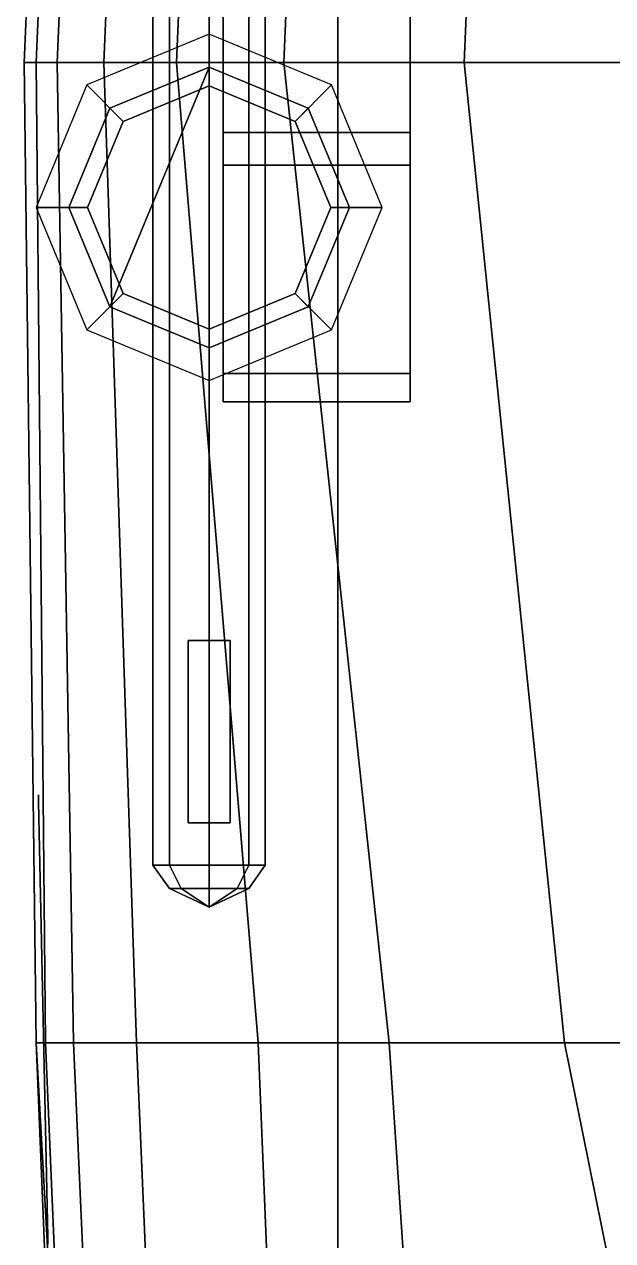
# Model space of a CAD drawing. Header units: millimetres. Extents: x -4.4 to 4.4, y -34.7 to 40.8.
# Drawn here: x -4.35 to -1.83, y -10.36 to -5.16 of the extents above; entities that cross this region are included whole.
import ezdxf

# ---------------------------------------------------------------- set-up
doc = ezdxf.new("R2010")
doc.units = ezdxf.units.MM
doc.layers.add('railings', color=6, linetype='Continuous')
doc.layers.add('turret', color=2, linetype='Continuous')

msp = doc.modelspace()

# ---------------------------------------------------------------- linework, layer by layer
for points in [[(-4.18, -2.51, 2.09), (-4.23, -2.51, 1.13), (-4.35, -5.32, 1.13), (-4.3, -5.32, 2.09)], [(-4.23, -2.51, -0.33), (-4.09, -2.51, -0.92), (-4.21, -5.32, -0.92), (-4.35, -5.32, -0.33)], [(-4.23, -2.51, 1.13), (-4.23, -2.51, -0.33), (-4.35, -5.32, -0.33), (-4.35, -5.32, 1.13)], [(-3, -2.51, 2.16), (-4.18, -2.51, 2.09), (-4.3, -5.32, 2.09), (-3.01, -5.32, 2.16)], [(-4.09, -2.51, -0.92), (-3.89, -2.51, -1.33), (-4.01, -5.32, -1.33), (-4.21, -5.32, -0.92)], [(-3.89, -2.51, -1.33), (-3.58, -2.51, -1.67), (-3.7, -5.32, -1.67), (-4.01, -5.32, -1.33)], [(-3.58, -2.51, -1.67), (-3.12, -2.51, -1.97), (-3.24, -5.32, -1.97), (-3.7, -5.32, -1.67)], [(-3.12, -2.51, -1.97), (-2.35, -2.51, -2.19), (-2.47, -5.32, -2.19), (-3.24, -5.32, -1.97)], [(-1.58, -2.51, 2.22), (-3, -2.51, 2.16), (-3.01, -5.32, 2.16), (-1.09, -5.32, 2.26)], [(-2.35, -2.51, -2.19), (-1.17, -2.51, -2.41), (-1.29, -5.32, -2.41), (-2.47, -5.32, -2.19)], [(-4.35, -5.32, -0.33), (-4.21, -5.32, -0.92), (-4.14, -9.51, -0.73), (-4.3, -9.51, -0.02)], [(-4.3, -5.32, 2.09), (-4.35, -5.32, 1.13), (-4.3, -9.51, 1.13), (-4.26, -9.51, 2.09)], [(-4.35, -5.32, 1.13), (-4.35, -5.32, -0.33), (-4.3, -9.51, -0.02), (-4.3, -9.51, 1.13)], [(-3.01, -5.32, 2.16), (-4.3, -5.32, 2.09), (-4.26, -9.51, 2.09), (-3.01, -9.51, 2.16)], [(-4.21, -5.32, -0.92), (-4.01, -5.32, -1.33), (-3.87, -9.51, -1.23), (-4.14, -9.51, -0.73)], [(-4.01, -5.32, -1.33), (-3.7, -5.32, -1.67), (-3.35, -9.51, -1.67), (-3.87, -9.51, -1.23)], [(-3.7, -5.32, -1.67), (-3.24, -5.32, -1.97), (-2.79, -9.51, -1.97), (-3.35, -9.51, -1.67)], [(-3.24, -5.32, -1.97), (-2.47, -5.32, -2.19), (-2.04, -9.51, -2.19), (-2.79, -9.51, -1.97)], [(-1.09, -5.32, 2.26), (-3.01, -5.32, 2.16), (-3.01, -9.51, 2.16), (-0.68, -9.51, 2.26)], [(-2.47, -5.32, -2.19), (-1.29, -5.32, -2.41), (-0.91, -9.51, -2.41), (-2.04, -9.51, -2.19)], [(-4.26, -9.51, 2.09), (-4.3, -9.51, 1.13), (-4.08, -14.9, 1.13), (-4.03, -14.9, 2.07)], [(-4.3, -9.51, 1.13), (-4.3, -9.51, -0.02), (-4, -14.9, 0.41), (-4.08, -14.9, 1.13)], [(-4.3, -9.51, -0.02), (-4.14, -9.51, -0.73), (-3.9, -14.9, 0.01), (-4, -14.9, 0.41)], [(-3.01, -9.51, 2.16), (-4.26, -9.51, 2.09), (-4.03, -14.9, 2.07), (-3.01, -14.9, 2.13)], [(-4.14, -9.51, -0.73), (-3.87, -9.51, -1.23), (-3.64, -14.9, -0.49), (-3.9, -14.9, 0.01)], [(-3.87, -9.51, -1.23), (-3.35, -9.51, -1.67), (-3.13, -14.9, -1.04), (-3.64, -14.9, -0.49)], [(-3.35, -9.51, -1.67), (-2.79, -9.51, -1.97), (-2.43, -14.9, -1.51), (-3.13, -14.9, -1.04)], [(-0.68, -9.51, 2.26), (-3.01, -9.51, 2.16), (-3.01, -14.9, 2.13), (-0.68, -14.9, 2.2)], [(-2.79, -9.51, -1.97), (-2.04, -9.51, -2.19), (-0.95, -14.9, -2.19), (-2.43, -14.9, -1.51)], [(-2.04, -9.51, -2.19), (-0.91, -9.51, -2.41), (-0.41, -14.9, -2.41), (-0.95, -14.9, -2.19)]]:
    msp.add_3dface(points)
at = {"layer": 'railings'}
for points in [[(-4.29, -8.48, 2.09), (-4.29, -8.45, 2.09), (-4.29, -8.45, 3.09), (-4.29, -8.48, 3.09)], [(-4.29, -8.48, 3.09), (-4.29, -8.45, 3.09), (-4.29, -8.45, 2.09), (-4.29, -8.48, 2.09)], [(-4.25, -10.34, 3.05), (-4.25, -10.34, 3.08), (-4.29, -8.48, 3.09), (-4.29, -8.48, 3.06)], [(-4.29, -8.48, 3.06), (-4.29, -8.48, 3.09), (-4.25, -10.34, 3.08), (-4.25, -10.34, 3.05)], [(-4.29, -8.48, 2.71), (-4.29, -8.48, 2.74), (-4.25, -10.34, 2.73), (-4.25, -10.34, 2.7)], [(-4.25, -10.34, 2.7), (-4.25, -10.34, 2.73), (-4.29, -8.48, 2.74), (-4.29, -8.48, 2.71)], [(-4.25, -10.37, 3.08), (-4.25, -10.34, 3.08), (-4.25, -10.34, 2.08), (-4.25, -10.37, 2.08)], [(-4.25, -10.37, 2.08), (-4.25, -10.34, 2.08), (-4.25, -10.34, 3.08), (-4.25, -10.37, 3.08)]]:
    msp.add_3dface(points, dxfattribs=at)
at = {"layer": 'turret'}
for points in [[(-3.56, -2.56, 3.1), (-3.7297, -2.72, 3.0297), (-3.7297, -8.75, 3.0297), (-3.56, -8.75, 3.1)], [(-3.3903, -2.72, 3.0297), (-3.56, -2.56, 3.1), (-3.56, -8.75, 3.1), (-3.3903, -8.75, 3.0297)], [(-3.7297, -2.72, 3.0297), (-3.8, -3.27, 2.86), (-3.8, -8.75, 2.86), (-3.7297, -8.75, 3.0297)], [(-3.32, -3.27, 2.86), (-3.3903, -2.72, 3.0297), (-3.3903, -8.75, 3.0297), (-3.32, -8.75, 2.86)], [(-3.8, -3.27, 2.86), (-3.7297, -3.78, 2.6903), (-3.7297, -8.75, 2.6903), (-3.8, -8.75, 2.86)], [(-3.3903, -3.78, 2.6903), (-3.32, -3.27, 2.86), (-3.32, -8.75, 2.86), (-3.3903, -8.75, 2.6903)], [(-3.7297, -5.03, 2.6903), (-3.56, -5.03, 2.62), (-3.56, -8.75, 2.62), (-3.7297, -8.75, 2.6903)], [(-3.56, -5.03, 2.62), (-3.3903, -5.03, 2.6903), (-3.3903, -8.75, 2.6903), (-3.56, -8.75, 2.62)], [(-3.5, -5.09, 2.34), (-3.5, -6.77, 2.34), (-3.5, -6.77, 3.46), (-3.5, -5.09, 3.46)], [(-2.7, -5.09, 2.34), (-2.7, -6.77, 2.34), (-3.5, -6.77, 2.34), (-3.5, -5.09, 2.34)], [(-3.5, -5.09, 3.46), (-3.5, -5.62, 3.46), (-2.7, -5.62, 3.46), (-2.7, -5.09, 3.46)], [(-2.7, -6.77, 3.46), (-2.7, -6.77, 2.34), (-2.7, -5.09, 2.34), (-2.7, -5.09, 3.46)], [(-3.56, -5.2, 2.09), (-4.0833, -5.4167, 2.09), (-3.9277, -5.5723, 2.25), (-3.56, -5.42, 2.25)], [(-3.0367, -5.4167, 2.09), (-3.56, -5.2, 2.09), (-3.56, -5.42, 2.25), (-3.1923, -5.5723, 2.25)], [(-3.9843, -5.5157, 2.62), (-4.16, -5.94, 2.62), (-3.9843, -6.3643, 2.62), (-3.56, -5.34, 2.62)], [(-3.56, -5.42, 2.31), (-3.9277, -5.5723, 2.31), (-3.9843, -5.5157, 2.41), (-3.56, -5.34, 2.41)], [(-3.56, -5.34, 2.41), (-3.9843, -5.5157, 2.41), (-3.9843, -5.5157, 2.62), (-3.56, -5.34, 2.62)], [(-3.56, -5.34, 2.62), (-3.9843, -6.3643, 2.62), (-3.56, -6.54, 2.62), (-3.56, -5.34, 2.62)], [(-3.1923, -5.5723, 2.31), (-3.56, -5.42, 2.31), (-3.56, -5.34, 2.41), (-3.1357, -5.5157, 2.41)], [(-3.1357, -5.5157, 2.41), (-3.56, -5.34, 2.41), (-3.56, -5.34, 2.62), (-3.1357, -5.5157, 2.62)], [(-4.0833, -5.4167, 2.09), (-4.3, -5.94, 2.09), (-4.08, -5.94, 2.25), (-3.9277, -5.5723, 2.25)], [(-3.56, -5.42, 2.25), (-3.9277, -5.5723, 2.25), (-3.9277, -5.5723, 2.31), (-3.56, -5.42, 2.31)], [(-3.1923, -5.5723, 2.25), (-3.56, -5.42, 2.25), (-3.56, -5.42, 2.31), (-3.1923, -5.5723, 2.31)], [(-2.82, -5.94, 2.09), (-3.0367, -5.4167, 2.09), (-3.1923, -5.5723, 2.25), (-3.04, -5.94, 2.25)], [(-3.9277, -5.5723, 2.31), (-4.08, -5.94, 2.31), (-4.16, -5.94, 2.41), (-3.9843, -5.5157, 2.41)], [(-3.9843, -5.5157, 2.41), (-4.16, -5.94, 2.41), (-4.16, -5.94, 2.62), (-3.9843, -5.5157, 2.62)], [(-3.04, -5.94, 2.31), (-3.1923, -5.5723, 2.31), (-3.1357, -5.5157, 2.41), (-2.96, -5.94, 2.41)], [(-2.96, -5.94, 2.41), (-3.1357, -5.5157, 2.41), (-3.1357, -5.5157, 2.62), (-2.96, -5.94, 2.62)], [(-3.9277, -5.5723, 2.25), (-4.08, -5.94, 2.25), (-4.08, -5.94, 2.31), (-3.9277, -5.5723, 2.31)], [(-3.04, -5.94, 2.25), (-3.1923, -5.5723, 2.25), (-3.1923, -5.5723, 2.31), (-3.04, -5.94, 2.31)], [(-3.5, -5.62, 3.46), (-3.5, -6.77, 3.46), (-3.5, -6.77, 3.69), (-3.5, -5.62, 3.69)], [(-2.7, -5.62, 3.69), (-2.7, -5.62, 3.46), (-3.5, -5.62, 3.46), (-3.5, -5.62, 3.69)], [(-3.5, -5.62, 3.69), (-3.5, -6.77, 3.69), (-3.5, -6.65, 3.8), (-3.5, -5.76, 3.8)], [(-2.7, -5.76, 3.8), (-2.7, -5.62, 3.69), (-3.5, -5.62, 3.69), (-3.5, -5.76, 3.8)], [(-2.7, -6.77, 3.69), (-2.7, -6.77, 3.46), (-2.7, -5.62, 3.46), (-2.7, -5.62, 3.69)], [(-2.7, -6.65, 3.8), (-2.7, -6.77, 3.69), (-2.7, -5.62, 3.69), (-2.7, -5.76, 3.8)], [(-3.5, -5.76, 3.8), (-3.5, -6.65, 3.8), (-2.7, -6.65, 3.8), (-2.7, -5.76, 3.8)], [(-4.3, -5.94, 2.09), (-4.0833, -6.4633, 2.09), (-3.9277, -6.3077, 2.25), (-4.08, -5.94, 2.25)], [(-4.08, -5.94, 2.31), (-3.9277, -6.3077, 2.31), (-3.9843, -6.3643, 2.41), (-4.16, -5.94, 2.41)], [(-4.16, -5.94, 2.41), (-3.9843, -6.3643, 2.41), (-3.9843, -6.3643, 2.62), (-4.16, -5.94, 2.62)], [(-4.08, -5.94, 2.25), (-3.9277, -6.3077, 2.25), (-3.9277, -6.3077, 2.31), (-4.08, -5.94, 2.31)], [(-3.1923, -6.3077, 2.25), (-3.04, -5.94, 2.25), (-3.04, -5.94, 2.31), (-3.1923, -6.3077, 2.31)], [(-3.0367, -6.4633, 2.09), (-2.82, -5.94, 2.09), (-3.04, -5.94, 2.25), (-3.1923, -6.3077, 2.25)], [(-3.1923, -6.3077, 2.31), (-3.04, -5.94, 2.31), (-2.96, -5.94, 2.41), (-3.1357, -6.3643, 2.41)], [(-3.1357, -6.3643, 2.41), (-2.96, -5.94, 2.41), (-2.96, -5.94, 2.62), (-3.1357, -6.3643, 2.62)], [(-4.0833, -6.4633, 2.09), (-3.56, -6.68, 2.09), (-3.56, -6.46, 2.25), (-3.9277, -6.3077, 2.25)], [(-3.9277, -6.3077, 2.31), (-3.56, -6.46, 2.31), (-3.56, -6.54, 2.41), (-3.9843, -6.3643, 2.41)], [(-3.9277, -6.3077, 2.25), (-3.56, -6.46, 2.25), (-3.56, -6.46, 2.31), (-3.9277, -6.3077, 2.31)], [(-3.56, -6.46, 2.25), (-3.1923, -6.3077, 2.25), (-3.1923, -6.3077, 2.31), (-3.56, -6.46, 2.31)], [(-3.56, -6.68, 2.09), (-3.0367, -6.4633, 2.09), (-3.1923, -6.3077, 2.25), (-3.56, -6.46, 2.25)], [(-3.56, -6.46, 2.31), (-3.1923, -6.3077, 2.31), (-3.1357, -6.3643, 2.41), (-3.56, -6.54, 2.41)], [(-3.9843, -6.3643, 2.41), (-3.56, -6.54, 2.41), (-3.56, -6.54, 2.62), (-3.9843, -6.3643, 2.62)], [(-3.56, -6.54, 2.41), (-3.1357, -6.3643, 2.41), (-3.1357, -6.3643, 2.62), (-3.56, -6.54, 2.62)], [(-3.5, -6.65, 3.8), (-3.5, -6.77, 3.69), (-2.7, -6.77, 3.69), (-2.7, -6.65, 3.8)], [(-3.5, -6.77, 3.69), (-3.5, -6.77, 2.34), (-2.7, -6.77, 2.34), (-2.7, -6.77, 3.69)], [(-3.65, -7.79, 3.27), (-3.65, -8.57, 3.27), (-3.47, -8.57, 3.27), (-3.47, -7.79, 3.27)], [(-3.65, -7.79, 3.06), (-3.65, -8.57, 3.06), (-3.65, -8.57, 3.27), (-3.65, -7.79, 3.27)], [(-3.47, -7.79, 3.27), (-3.47, -7.79, 3.06), (-3.65, -7.79, 3.06), (-3.65, -7.79, 3.27)], [(-3.47, -8.57, 3.27), (-3.47, -8.57, 3.06), (-3.47, -7.79, 3.06), (-3.47, -7.79, 3.27)], [(-3.65, -8.57, 3.27), (-3.65, -8.57, 3.06), (-3.47, -8.57, 3.06), (-3.47, -8.57, 3.27)], [(-3.7297, -8.85, 2.86), (-3.8, -8.75, 2.86), (-3.7297, -8.75, 2.6903), (-3.68, -8.85, 2.74)], [(-3.68, -8.85, 2.98), (-3.7297, -8.75, 3.0297), (-3.8, -8.75, 2.86), (-3.7297, -8.85, 2.86)], [(-3.68, -8.85, 2.74), (-3.7297, -8.75, 2.6903), (-3.56, -8.75, 2.62), (-3.56, -8.85, 2.6903)], [(-3.56, -8.85, 3.0297), (-3.56, -8.75, 3.1), (-3.7297, -8.75, 3.0297), (-3.68, -8.85, 2.98)], [(-3.56, -8.85, 2.6903), (-3.56, -8.75, 2.62), (-3.3903, -8.75, 2.6903), (-3.44, -8.85, 2.74)], [(-3.44, -8.85, 2.98), (-3.3903, -8.75, 3.0297), (-3.56, -8.75, 3.1), (-3.56, -8.85, 3.0297)], [(-3.44, -8.85, 2.74), (-3.3903, -8.75, 2.6903), (-3.32, -8.75, 2.86), (-3.3903, -8.85, 2.86)], [(-3.3903, -8.85, 2.86), (-3.32, -8.75, 2.86), (-3.3903, -8.75, 3.0297), (-3.44, -8.85, 2.98)], [(-3.56, -8.93, 2.86), (-3.7297, -8.85, 2.86), (-3.68, -8.85, 2.74), (-3.56, -8.93, 2.86)], [(-3.56, -8.93, 2.86), (-3.68, -8.85, 2.98), (-3.7297, -8.85, 2.86), (-3.56, -8.93, 2.86)], [(-3.56, -8.93, 2.86), (-3.68, -8.85, 2.74), (-3.56, -8.85, 2.6903), (-3.56, -8.93, 2.86)], [(-3.56, -8.93, 2.86), (-3.56, -8.85, 3.0297), (-3.68, -8.85, 2.98), (-3.56, -8.93, 2.86)], [(-3.56, -8.93, 2.86), (-3.56, -8.85, 2.6903), (-3.44, -8.85, 2.74), (-3.56, -8.93, 2.86)], [(-3.56, -8.93, 2.86), (-3.44, -8.85, 2.74), (-3.3903, -8.85, 2.86), (-3.56, -8.93, 2.86)], [(-3.56, -8.93, 2.86), (-3.3903, -8.85, 2.86), (-3.44, -8.85, 2.98), (-3.56, -8.93, 2.86)], [(-3.56, -8.93, 2.86), (-3.44, -8.85, 2.98), (-3.56, -8.85, 3.0297), (-3.56, -8.93, 2.86)]]:
    msp.add_3dface(points, dxfattribs=at)

doc.saveas('drawing.dxf')
